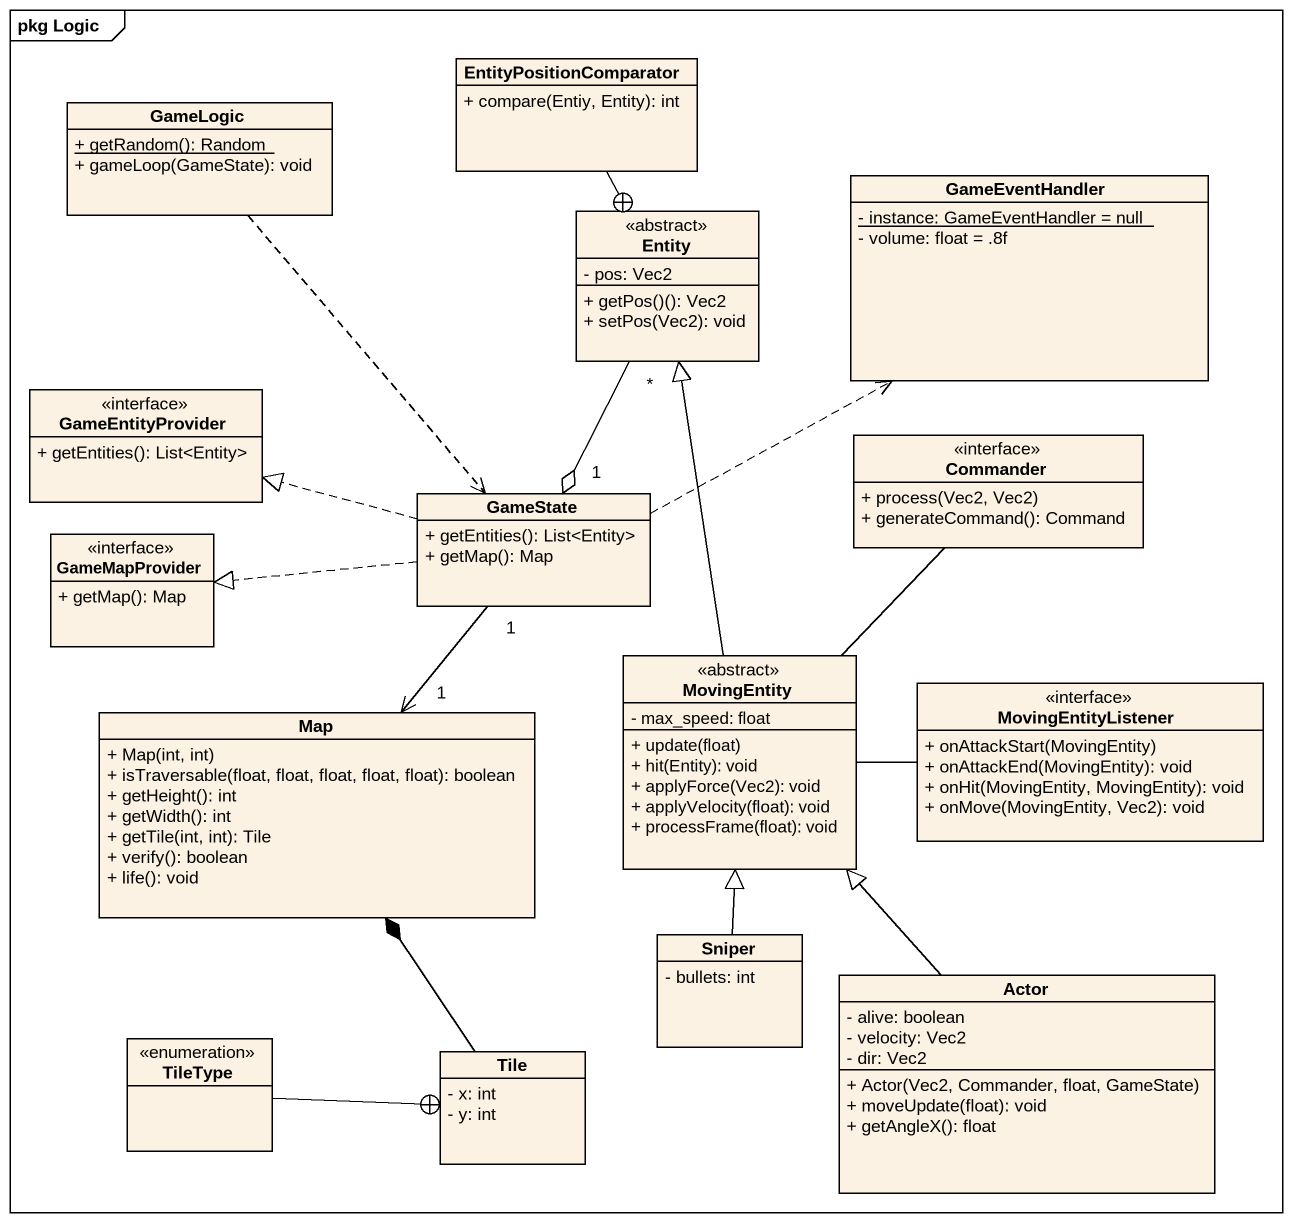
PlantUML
@startuml
mainframe pkg Logic
hide circle
hide empty members
skinparam classAttributeIconSize 0
class GameLogic {
  {static} + getRandom(): Random
  + gameLoop(GameState): void
}
class EntityPositionComparator {
  + compare(Entiy, Entity): int
}
class GameEventHandler {
  {static} - instance: GameEventHandler = null
  - volume: float = .8f
}
class "Entity" as Entity_ <<abstract>> {
  - pos: Vec2
  + getPos()(): Vec2
  + setPos(Vec2): void
}
class GameEntityProvider <<interface>> {
  + getEntities(): List<Entity>
}
class GameState {
  + getEntities(): List<Entity>
  + getMap(): Map
}
class Commander <<interface>> {
  + process(Vec2, Vec2)
  + generateCommand(): Command
}
class GameMapProvider <<interface>> {
  + getMap(): Map
}
class "Map" as Map_ {
  + Map(int, int)
  + isTraversable(float, float, float, float, float): boolean
  + getHeight(): int
  + getWidth(): int
  + getTile(int, int): Tile
  + verify(): boolean
  + life(): void
}
class MovingEntity <<abstract>> {
  - max_speed: float
  + update(float)
  + hit(Entity): void
  + applyForce(Vec2): void
  + applyVelocity(float): void
  + processFrame(float): void
}
class MovingEntityListener <<interface>> {
  + onAttackStart(MovingEntity)
  + onAttackEnd(MovingEntity): void
  + onHit(MovingEntity, MovingEntity): void
  + onMove(MovingEntity, Vec2): void
}
class Sniper {
  - bullets: int
}
class "Actor" as Actor_ {
  - alive: boolean
  - velocity: Vec2
  - dir: Vec2
  + Actor(Vec2, Commander, float, GameState)
  + moveUpdate(float): void
  + getAngleX(): float
}
enum TileType
class Tile {
  - x: int
  - y: int
}
GameLogic ..> GameState
EntityPositionComparator --+ Entity_
Entity_ "*" --o "1" GameState
GameState .right.> GameEventHandler
GameState .left.|> GameEntityProvider
GameState .left.|> GameMapProvider
GameState "1" --> "1" Map_
MovingEntity -up-|> Entity_
MovingEntity -up- Commander
MovingEntity -right- MovingEntityListener
Sniper -up-|> MovingEntity
Actor_ -up-|> MovingEntity
TileType -right-+ Tile
Tile -up-* Map_
@enduml
